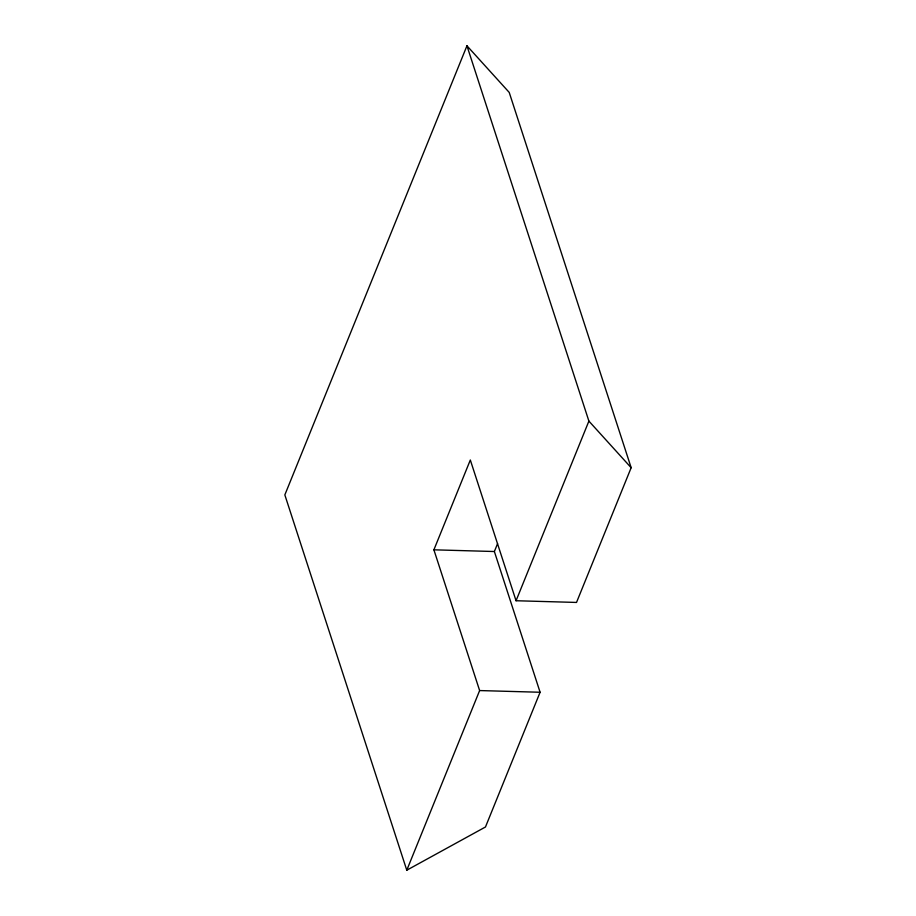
<?xml version="1.0" encoding="UTF-8"?>
<svg xmlns="http://www.w3.org/2000/svg" width="916" height="916" viewBox="0 0 916 916"><rect width="100%" height="100%" fill="white"/><g stroke="black" fill="none" stroke-linecap="round" stroke-linejoin="round"><path stroke-width="1.37" d="M406.784 870.2L479.629 690.561L433.898 549.818L470.32 460.004L516.052 600.736L576.519 602.442L631.158 467.71L509.216 92.413L466.954 45.8L284.842 494.903L406.784 870.2L485.469 826.988L540.096 692.256L494.377 551.524L497.583 543.6M516.052 600.736L588.896 421.097L466.954 45.8M433.898 549.818L494.377 551.524M479.629 690.561L540.096 692.256M588.896 421.097L631.158 467.71"/></g></svg>
